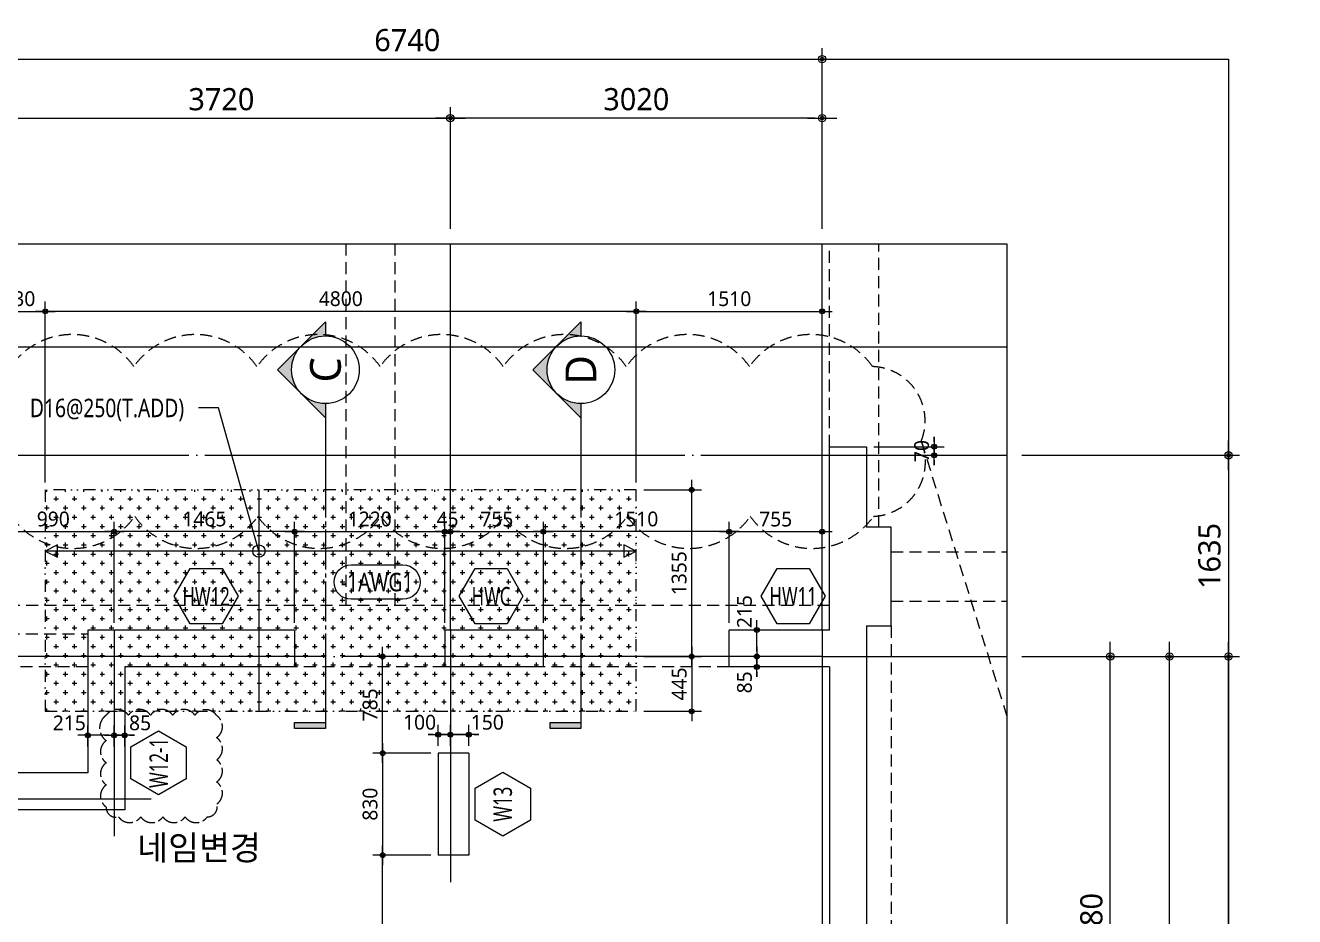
# Model space of a CAD drawing. Header units: millimetres. Extents: x 350420 to 672135, y -312840 to -44390.
# Drawn here: x 587318 to 597627, y -59814 to -52571 of the extents above; entities that cross this region are included whole.
import ezdxf
from ezdxf.enums import TextEntityAlignment as Align
from ezdxf.xclip import XClip

# ---------------------------------------------------------------- set-up
doc = ezdxf.new("R2010")
doc.units = ezdxf.units.MM
doc.header["$LTSCALE"] = 65
doc.header["$XCLIPFRAME"] = 0
for name, pattern in [('CEN', [62, 60, -1, 0, -1]), ('DIVIDEX2', [2.5, 1, -0.5, 0, -0.5, 0, -0.5]), ('ER-IJ', [6.5, 5, -0.5, 0.5, -0.5]), ('HID', [2.5, 2, -0.5]), ('XS-지하주차장$0$CEN', [62, 60, -1, 0, -1]), ('XS-지하주차장$0$HID', [2.3, 1.5, -0.8])]:
    doc.linetypes.add(name, pattern=pattern)
doc.layers.get('Defpoints').update_dxf_attribs({"color": 145})
for name, color, linetype, plot in [('211119', 40, 'Continuous', False), ('DEFPOINT', 144, 'Continuous', False), ('XS-지하주차장$0$1215', 181, 'XS-지하주차장$0$HID', False), ('XS-지하주차장$0$DEFPOINT', 144, 'Continuous', False), ('XS-지하주차장$0$PD', 145, 'XS-지하주차장$0$HID', False)]:
    doc.layers.add(name, color=color, linetype=linetype, plot=plot)
for name, color, linetype in [('ADD-T', 2, 'Continuous'), ('CEN', 1, 'CEN'), ('DIM', 7, 'Continuous'), ('LEADER', 7, 'Continuous'), ('M', 7, 'Continuous'), ('NAME-B', 6, 'Continuous'), ('NAME-W', 4, 'Continuous'), ('SEC', 2, 'Continuous'), ('T1', 1, 'Continuous'), ('XS-지하주차장$0$AWG', 5, 'XS-지하주차장$0$HID'), ('XS-지하주차장$0$B', 9, 'XS-지하주차장$0$HID'), ('XS-지하주차장$0$CEN', 1, 'XS-지하주차장$0$CEN'), ('XS-지하주차장$0$COL', 2, 'Continuous'), ('XS-지하주차장$0$G', 4, 'XS-지하주차장$0$HID'), ('XS-지하주차장$0$W1', 2, 'Continuous'), ('XS-지하주차장$0$W1-H', 11, 'XS-지하주차장$0$HID'), ('보강구간', 3, 'DIVIDEX2'), ('상부', 15, 'Continuous')]:
    doc.layers.add(name, color=color, linetype=linetype)
doc.styles.add('맑은고딕', font='malgun.ttf')
doc.dimstyles.new('DIM_40', dxfattribs={"dimscale": 40, "dimtxt": 3, "dimasz": 1, "dimexe": 2, "dimexo": 1.5, "dimgap": 1, "dimtad": 1, "dimdec": 0, "dimzin": 0, "dimdsep": 46, "dimtxsty": '맑은고딕', "dimblk1": 'DIMDOT', "dimblk2": 'DIMDOT', "dimsah": 1, "dimcen": 0.09, "dimdle": 2, "dimclrd": 7, "dimclre": 7, "dimclrt": 6, "dimadec": 0, "dimazin": 0, "dimtfac": 1, "dimtdec": 0, "dimtix": 1, "dimtmove": 2, "dimatfit": 3, "dimldrblk": 'DIMDOT', "dimfxl": 0, "dimtolj": 1, "dimtzin": 0, "dimarcsym": 0})
doc.dimstyles.new('DIM_60', dxfattribs={"dimscale": 60, "dimtxt": 3, "dimasz": 1, "dimexe": 1.5, "dimexo": 2, "dimgap": 1, "dimtad": 1, "dimdec": 0, "dimzin": 0, "dimdsep": 46, "dimtxsty": '맑은고딕', "dimblk1": 'DIMDOT', "dimblk2": 'DIMDOT', "dimsah": 1, "dimcen": 0.09, "dimdle": 2, "dimclrd": 7, "dimclre": 7, "dimclrt": 3, "dimadec": 0, "dimazin": 0, "dimtfac": 1, "dimtdec": 0, "dimtix": 1, "dimtmove": 2, "dimatfit": 3, "dimldrblk": 'DIMDOT', "dimfxl": 0, "dimtolj": 1, "dimtzin": 0, "dimarcsym": 0})

# ---------------------------------------------------------------- blocks, each defined once
blk = doc.blocks.new('XS-지하주차장$0$B1-6')
at = {"layer": 'XS-지하주차장$0$CEN'}
for p, q in [((25215, 18275), (25215, 27680)), ((26635, 27320), (36060, 27320)), ((26850, 27320), (26850, 20580)), ((26635, 24300), (28685, 24300)), ((28010, 21870), (28010, 20580)), ((26635, 21570), (28310, 21570))]:
    blk.add_line(p, q, dxfattribs=at)
at = {"layer": 'XS-지하주차장$0$PD'}
blk.add_line((26665, 19805), (26665, 21355), dxfattribs=at)
at = {"layer": 'XS-지하주차장$0$W1'}
for p, q in [((25145, 27380), (25145, 27680)), ((25145, 27680), (25800, 27680)), ((26600, 27680), (33900, 27680)), ((26635, 27380), (25145, 27380)), ((26635, 27380), (26635, 26565)), ((26935, 27380), (26935, 26565)), ((26935, 27380), (31130, 27380)), ((26935, 26565), (26635, 26565)), ((26935, 25055), (26635, 25055)), ((26635, 25055), (26635, 24255)), ((26935, 25055), (26935, 24255)), ((27635, 24450), (28465, 24450)), ((27635, 24450), (27635, 24200)), ((28465, 24450), (28465, 24200)), ((26635, 24255), (26935, 24255)), ((27635, 24200), (28465, 24200)), ((26635, 23035), (26935, 23035)), ((26635, 23035), (26635, 21355)), ((26935, 23035), (26935, 21655)), ((26935, 21655), (28095, 21655)), ((28095, 21655), (28095, 20705)), ((26635, 21355), (27795, 21355)), ((27795, 21355), (27795, 20580))]:
    blk.add_line(p, q, dxfattribs=at)
blk = doc.blocks.new('XS-지하주차장$0$B2-W')
at = {"layer": 'XS-지하주차장$0$W1-H'}
for p, q in [((132480, 73125), (132480, 74615)), ((132480, 74615), (132780, 74615)), ((132780, 74615), (132780, 73960)), ((132980, 73960), (132780, 73960)), ((132980, 73160), (132980, 73960)), ((128135, 73125), (126455, 73125)), ((126455, 73125), (126455, 71965)), ((128135, 73125), (128135, 72825)), ((129355, 73125), (129355, 72825)), ((130155, 73125), (129355, 73125)), ((130155, 72825), (130155, 73125)), ((131665, 72825), (131665, 73125)), ((132480, 73125), (131665, 73125)), ((132780, 73160), (132780, 65860)), ((132780, 73160), (132980, 73160)), ((128135, 72825), (126755, 72825)), ((126755, 72825), (126755, 71665)), ((130155, 72825), (129355, 72825)), ((132480, 72825), (131665, 72825)), ((132480, 72825), (132480, 68630)), ((129300, 72125), (129300, 71295)), ((129550, 72125), (129300, 72125)), ((129550, 72125), (129550, 71295)), ((126455, 71965), (125680, 71965)), ((126755, 71665), (125805, 71665)), ((129550, 71295), (129300, 71295))]:
    blk.add_line(p, q, dxfattribs=at)
blk.add_arc((115555, 75425), 20500, 0, 48, dxfattribs=at)
blk = doc.blocks.new('XS-지하주차장')
at = {"layer": 'XS-지하주차장$0$1215'}
blk.add_line((672735, 143847), (724964, -23852), dxfattribs=at)
blk.add_lwpolyline([(662346, 143239, 0.520567), (663346, 143239, 0.520567), (664346, 143239, 0.520567), (665346, 143239, 0.520567), (666346, 143239, 0.520567), (667346, 143239, 0.520567), (668346, 143239, 0.520567), (669346, 143239, 0.520567), (670346, 143239, 0.520567), (671346, 143239, 0.520567), (672346, 143239, 0.520567), (672734, 143851, 0.520567), (672339, 144456, 0.520567), (671339, 144456, 0.520567), (670339, 144456, 0.520567), (669339, 144456, 0.520567), (668339, 144456, 0.520567), (667339, 144456, 0.520567), (666339, 144456, 0.520567), (665339, 144456, 0.520567), (664339, 144456, 0.520567), (663339, 144456, 0.520567), (662346, 144450, 0.520567)], format="xyb", close=True, dxfattribs=at)
at = {"layer": 'XS-지하주차장$0$AWG'}
for p, q in [((671990, 142515), (664415, 142515)), ((672490, 142350), (672490, 135050)), ((665965, 142015), (664415, 142015)), ((668865, 142015), (667645, 142015)), ((671175, 142015), (669665, 142015))]:
    blk.add_line(p, q, dxfattribs=at)
at = {"layer": 'XS-지하주차장$0$B'}
for p, q in [((668060, 150575), (668060, 142515)), ((668460, 150575), (668460, 142515))]:
    blk.add_line(p, q, dxfattribs=at)
at = {"layer": 'XS-지하주차장$0$COL'}
for p, q in [((672490, 143150), (672290, 143150)), ((672490, 142350), (672490, 143150)), ((672290, 142350), (672490, 142350))]:
    blk.add_line(p, q, dxfattribs=at)
blk.add_arc((655065, 144615), 20500, 0, 48, dxfattribs=at)
at = {"layer": 'XS-지하주차장$0$DEFPOINT'}
blk.add_line((684565, 144615), (655065, 144615), dxfattribs=at)
at = {"layer": 'XS-지하주차장$0$G'}
for p, q in [((671990, 143805), (671990, 150575)), ((672390, 143150), (672390, 150600)), ((672490, 142950), (675065, 142950)), ((672490, 142550), (675065, 142550))]:
    blk.add_line(p, q, dxfattribs=at)
at = {"layer": 'XS-지하주차장$0$W1', "rotation": 270}
blk.add_blockref('XS-지하주차장$0$B1-6', (644610, 168950), dxfattribs=at)
at = {"layer": 'XS-지하주차장$0$W1-H'}
blk.add_blockref('XS-지하주차장$0$B2-W', (539510, 69190), dxfattribs=at)
blk = doc.blocks.new('DIMDOT')
at = {"layer": 'DIM', "linetype": 'Continuous'}
blk.add_line((-2, 0), (2, 0), dxfattribs=at)
for radius in [0.5, 0.25]:
    blk.add_circle((0, 0), radius, dxfattribs=at)
blk = doc.blocks.new('*D589')
at = {"layer": 'Defpoints', "color": 0, "linetype": 'Continuous', "transparency": 16777216}
for p in [(593790, -52845), (587050, -54345), (593790, -54345)]:
    blk.add_point(p, dxfattribs=at)
at = {"layer": 'DIM', "color": 7, "linetype": 'Continuous', "lineweight": -2, "transparency": 16777216}
for p, q in [((587050, -54225), (587050, -52755)), ((593790, -54225), (593790, -52755)), ((587110, -52845), (593730, -52845))]:
    blk.add_line(p, q, dxfattribs=at)
at = {"layer": 'DIM', "color": 7, "linetype": 'Continuous', "lineweight": -2, "transparency": 16777216, "xscale": 60, "yscale": 60, "zscale": 60, "rotation": 180}
blk.add_blockref('DIMDOT', (587050, -52845), dxfattribs=at)
at = {"layer": 'DIM', "color": 7, "linetype": 'Continuous', "lineweight": -2, "transparency": 16777216, "xscale": 60, "yscale": 60, "zscale": 60}
blk.add_blockref('DIMDOT', (593790, -52845), dxfattribs=at)
at = {"layer": 'DIM', "color": 3, "linetype": 'Continuous', "transparency": 16777216, "insert": (590420, -52692), "char_height": 180, "attachment_point": 5, "style": '맑은고딕'}
blk.add_mtext('\\A1;6740', dxfattribs=at)
blk = doc.blocks.new('*D590')
at = {"layer": 'Defpoints', "color": 0, "linetype": 'Continuous', "transparency": 16777216}
for p in [(590770, -53325), (587050, -54345), (590770, -54345)]:
    blk.add_point(p, dxfattribs=at)
at = {"layer": 'DIM', "color": 7, "linetype": 'Continuous', "lineweight": -2, "transparency": 16777216}
for p, q in [((587050, -54225), (587050, -53235)), ((590770, -54225), (590770, -53235)), ((587110, -53325), (590710, -53325))]:
    blk.add_line(p, q, dxfattribs=at)
at = {"layer": 'DIM', "color": 7, "linetype": 'Continuous', "lineweight": -2, "transparency": 16777216, "xscale": 60, "yscale": 60, "zscale": 60, "rotation": 180}
blk.add_blockref('DIMDOT', (587050, -53325), dxfattribs=at)
at = {"layer": 'DIM', "color": 7, "linetype": 'Continuous', "lineweight": -2, "transparency": 16777216, "xscale": 60, "yscale": 60, "zscale": 60}
blk.add_blockref('DIMDOT', (590770, -53325), dxfattribs=at)
at = {"layer": 'DIM', "color": 3, "linetype": 'Continuous', "transparency": 16777216, "insert": (588910, -53172), "char_height": 180, "attachment_point": 5, "style": '맑은고딕'}
blk.add_mtext('\\A1;3720', dxfattribs=at)
blk = doc.blocks.new('*D591')
at = {"layer": 'Defpoints', "color": 0, "linetype": 'Continuous', "transparency": 16777216}
for p in [(590770, -53325), (590770, -54345), (593790, -54345)]:
    blk.add_point(p, dxfattribs=at)
at = {"layer": 'DIM', "color": 7, "linetype": 'Continuous', "lineweight": -2, "transparency": 16777216}
for p, q in [((590770, -54225), (590770, -53235)), ((593790, -54225), (593790, -53235)), ((593730, -53325), (590830, -53325))]:
    blk.add_line(p, q, dxfattribs=at)
at = {"layer": 'DIM', "color": 7, "linetype": 'Continuous', "lineweight": -2, "transparency": 16777216, "xscale": 60, "yscale": 60, "zscale": 60, "rotation": 180}
blk.add_blockref('DIMDOT', (590770, -53325), dxfattribs=at)
at = {"layer": 'DIM', "color": 7, "linetype": 'Continuous', "lineweight": -2, "transparency": 16777216, "xscale": 60, "yscale": 60, "zscale": 60}
blk.add_blockref('DIMDOT', (593790, -53325), dxfattribs=at)
at = {"layer": 'DIM', "color": 3, "linetype": 'Continuous', "transparency": 16777216, "insert": (592280, -53172), "char_height": 180, "attachment_point": 5, "style": '맑은고딕'}
blk.add_mtext('\\A1;3020', dxfattribs=at)
blk = doc.blocks.new('*D595')
at = {"layer": 'Defpoints', "color": 0, "linetype": 'Continuous', "transparency": 16777216}
for p in [(595290, -57700), (597090, -57700), (595290, -66910)]:
    blk.add_point(p, dxfattribs=at)
at = {"layer": 'DIM', "color": 7, "linetype": 'Continuous', "lineweight": -2, "transparency": 16777216}
for p, q in [((595410, -57700), (597180, -57700)), ((597090, -66850), (597090, -57760)), ((595410, -66910), (597180, -66910))]:
    blk.add_line(p, q, dxfattribs=at)
at = {"layer": 'DIM', "color": 7, "linetype": 'Continuous', "lineweight": -2, "transparency": 16777216, "xscale": 60, "yscale": 60, "zscale": 60}
for p, rotation in [((597090, -57700), 90), ((597090, -66910), 270)]:
    blk.add_blockref('DIMDOT', p, dxfattribs=dict(at, rotation=rotation))
at = {"layer": 'DIM', "color": 3, "linetype": 'Continuous', "transparency": 16777216, "insert": (596936, -62305), "char_height": 180, "attachment_point": 5, "rotation": 90, "style": '맑은고딕'}
blk.add_mtext('\\A1;9210', dxfattribs=at)
blk = doc.blocks.new('*D596')
at = {"layer": 'Defpoints', "color": 0, "linetype": 'Continuous', "transparency": 16777216}
for p in [(595290, -57700), (596610, -57700), (595290, -65410)]:
    blk.add_point(p, dxfattribs=at)
at = {"layer": 'DIM', "color": 7, "linetype": 'Continuous', "lineweight": -2, "transparency": 16777216}
for p, q in [((595410, -57700), (596700, -57700)), ((596610, -65350), (596610, -57760)), ((595410, -65410), (596700, -65410))]:
    blk.add_line(p, q, dxfattribs=at)
at = {"layer": 'DIM', "color": 7, "linetype": 'Continuous', "lineweight": -2, "transparency": 16777216, "xscale": 60, "yscale": 60, "zscale": 60}
for p, rotation in [((596610, -57700), 90), ((596610, -65410), 270)]:
    blk.add_blockref('DIMDOT', p, dxfattribs=dict(at, rotation=rotation))
at = {"layer": 'DIM', "color": 3, "linetype": 'Continuous', "transparency": 16777216, "insert": (596456, -61555), "char_height": 180, "attachment_point": 5, "rotation": 90, "style": '맑은고딕'}
blk.add_mtext('\\A1;7710', dxfattribs=at)
blk = doc.blocks.new('*D599')
at = {"layer": 'Defpoints', "color": 0, "linetype": 'Continuous', "transparency": 16777216}
for p in [(595290, -57700), (596130, -57700), (595290, -62080)]:
    blk.add_point(p, dxfattribs=at)
at = {"layer": 'DIM', "color": 7, "linetype": 'Continuous', "lineweight": -2, "transparency": 16777216}
for p, q in [((595410, -57700), (596220, -57700)), ((596130, -62020), (596130, -57760)), ((595410, -62080), (596220, -62080))]:
    blk.add_line(p, q, dxfattribs=at)
at = {"layer": 'DIM', "color": 7, "linetype": 'Continuous', "lineweight": -2, "transparency": 16777216, "xscale": 60, "yscale": 60, "zscale": 60}
for p, rotation in [((596130, -57700), 90), ((596130, -62080), 270)]:
    blk.add_blockref('DIMDOT', p, dxfattribs=dict(at, rotation=rotation))
at = {"layer": 'DIM', "color": 3, "linetype": 'Continuous', "transparency": 16777216, "insert": (595977, -59890), "char_height": 180, "attachment_point": 5, "rotation": 90, "style": '맑은고딕'}
blk.add_mtext('\\A1;4380', dxfattribs=at)
blk = doc.blocks.new('*D600')
at = {"layer": 'Defpoints', "color": 0, "linetype": 'Continuous', "transparency": 16777216}
for p in [(595290, -56065), (595290, -57700), (597090, -57700)]:
    blk.add_point(p, dxfattribs=at)
at = {"layer": 'DIM', "color": 7, "linetype": 'Continuous', "lineweight": -2, "transparency": 16777216}
for p, q in [((595410, -56065), (597180, -56065)), ((597090, -56125), (597090, -57640)), ((595410, -57700), (597180, -57700))]:
    blk.add_line(p, q, dxfattribs=at)
at = {"layer": 'DIM', "color": 7, "linetype": 'Continuous', "lineweight": -2, "transparency": 16777216, "xscale": 60, "yscale": 60, "zscale": 60}
for p, rotation in [((597090, -56065), 90), ((597090, -57700), 270)]:
    blk.add_blockref('DIMDOT', p, dxfattribs=dict(at, rotation=rotation))
at = {"layer": 'DIM', "color": 3, "linetype": 'Continuous', "transparency": 16777216, "insert": (596936, -56883), "char_height": 180, "attachment_point": 5, "rotation": 90, "style": '맑은고딕'}
blk.add_mtext('\\A1;1635', dxfattribs=at)
blk = doc.blocks.new('*D607')
at = {"layer": 'Defpoints', "color": 0, "linetype": 'Continuous', "transparency": 16777216}
for p in [(591525, -56685), (591525, -57485), (593035, -57485)]:
    blk.add_point(p, dxfattribs=at)
at = {"layer": 'DIM', "color": 7, "linetype": 'Continuous', "lineweight": -2, "transparency": 16777216}
for p, q in [((591525, -57425), (591525, -56605)), ((592995, -56685), (591565, -56685)), ((593035, -57425), (593035, -56605))]:
    blk.add_line(p, q, dxfattribs=at)
at = {"layer": 'DIM', "color": 7, "linetype": 'Continuous', "lineweight": -2, "transparency": 16777216, "xscale": 40, "yscale": 40, "zscale": 40, "rotation": 180}
blk.add_blockref('DIMDOT', (591525, -56685), dxfattribs=at)
at = {"layer": 'DIM', "color": 7, "linetype": 'Continuous', "lineweight": -2, "transparency": 16777216, "xscale": 40, "yscale": 40, "zscale": 40}
blk.add_blockref('DIMDOT', (593035, -56685), dxfattribs=at)
at = {"layer": 'DIM', "color": 6, "linetype": 'Continuous', "transparency": 16777216, "insert": (592280, -56583), "char_height": 120, "attachment_point": 5, "style": '맑은고딕'}
blk.add_mtext('\\A1;1510', dxfattribs=at)
blk = doc.blocks.new('*D608')
at = {"layer": 'Defpoints', "color": 0, "linetype": 'Continuous', "transparency": 16777216}
for p in [(593790, -56685), (593035, -57485), (593790, -57485)]:
    blk.add_point(p, dxfattribs=at)
at = {"layer": 'DIM', "color": 7, "linetype": 'Continuous', "lineweight": -2, "transparency": 16777216}
for p, q in [((593035, -57425), (593035, -56605)), ((593075, -56685), (593750, -56685)), ((593790, -57425), (593790, -56605))]:
    blk.add_line(p, q, dxfattribs=at)
at = {"layer": 'DIM', "color": 7, "linetype": 'Continuous', "lineweight": -2, "transparency": 16777216, "xscale": 40, "yscale": 40, "zscale": 40, "rotation": 180}
blk.add_blockref('DIMDOT', (593035, -56685), dxfattribs=at)
at = {"layer": 'DIM', "color": 7, "linetype": 'Continuous', "lineweight": -2, "transparency": 16777216, "xscale": 40, "yscale": 40, "zscale": 40}
blk.add_blockref('DIMDOT', (593790, -56685), dxfattribs=at)
at = {"layer": 'DIM', "color": 6, "linetype": 'Continuous', "transparency": 16777216, "insert": (593412, -56584), "char_height": 120, "attachment_point": 5, "style": '맑은고딕'}
blk.add_mtext('\\A1;755', dxfattribs=at)
blk = doc.blocks.new('*D609')
at = {"layer": 'Defpoints', "color": 0, "linetype": 'Continuous', "transparency": 16777216}
for p in [(591525, -56685), (590770, -57485), (591525, -57485)]:
    blk.add_point(p, dxfattribs=at)
at = {"layer": 'DIM', "color": 7, "linetype": 'Continuous', "lineweight": -2, "transparency": 16777216}
for p, q in [((590770, -57425), (590770, -56605)), ((590810, -56685), (591485, -56685)), ((591525, -57425), (591525, -56605))]:
    blk.add_line(p, q, dxfattribs=at)
at = {"layer": 'DIM', "color": 7, "linetype": 'Continuous', "lineweight": -2, "transparency": 16777216, "xscale": 40, "yscale": 40, "zscale": 40, "rotation": 180}
blk.add_blockref('DIMDOT', (590770, -56685), dxfattribs=at)
at = {"layer": 'DIM', "color": 7, "linetype": 'Continuous', "lineweight": -2, "transparency": 16777216, "xscale": 40, "yscale": 40, "zscale": 40}
blk.add_blockref('DIMDOT', (591525, -56685), dxfattribs=at)
at = {"layer": 'DIM', "color": 6, "linetype": 'Continuous', "transparency": 16777216, "insert": (591147, -56584), "char_height": 120, "attachment_point": 5, "style": '맑은고딕'}
blk.add_mtext('\\A1;755', dxfattribs=at)
blk = doc.blocks.new('*D610')
at = {"layer": 'Defpoints', "color": 0, "linetype": 'Continuous', "transparency": 16777216}
for p in [(590725, -56685), (590725, -57485), (590770, -57485)]:
    blk.add_point(p, dxfattribs=at)
at = {"layer": 'DIM', "color": 7, "linetype": 'Continuous', "lineweight": -2, "transparency": 16777216}
for p, q in [((590685, -56685), (590645, -56685)), ((590725, -57425), (590725, -56605)), ((590770, -56685), (590725, -56685)), ((590770, -57425), (590770, -56605)), ((590810, -56685), (590850, -56685))]:
    blk.add_line(p, q, dxfattribs=at)
at = {"layer": 'DIM', "color": 7, "linetype": 'Continuous', "lineweight": -2, "transparency": 16777216, "xscale": 40, "yscale": 40, "zscale": 40}
blk.add_blockref('DIMDOT', (590725, -56685), dxfattribs=at)
at = {"layer": 'DIM', "color": 7, "linetype": 'Continuous', "lineweight": -2, "transparency": 16777216, "xscale": 40, "yscale": 40, "zscale": 40, "rotation": 180}
blk.add_blockref('DIMDOT', (590770, -56685), dxfattribs=at)
at = {"layer": 'DIM', "color": 6, "linetype": 'Continuous', "transparency": 16777216, "insert": (590747, -56584), "char_height": 120, "attachment_point": 5, "style": '맑은고딕'}
blk.add_mtext('\\A1;45', dxfattribs=at)
blk = doc.blocks.new('*D611')
at = {"layer": 'Defpoints', "color": 0, "linetype": 'Continuous', "transparency": 16777216}
for p in [(590725, -56685), (589505, -57485), (590725, -57485)]:
    blk.add_point(p, dxfattribs=at)
at = {"layer": 'DIM', "color": 7, "linetype": 'Continuous', "lineweight": -2, "transparency": 16777216}
for p, q in [((589505, -57425), (589505, -56605)), ((589545, -56685), (590685, -56685)), ((590725, -57425), (590725, -56605))]:
    blk.add_line(p, q, dxfattribs=at)
at = {"layer": 'DIM', "color": 7, "linetype": 'Continuous', "lineweight": -2, "transparency": 16777216, "xscale": 40, "yscale": 40, "zscale": 40, "rotation": 180}
blk.add_blockref('DIMDOT', (589505, -56685), dxfattribs=at)
at = {"layer": 'DIM', "color": 7, "linetype": 'Continuous', "lineweight": -2, "transparency": 16777216, "xscale": 40, "yscale": 40, "zscale": 40}
blk.add_blockref('DIMDOT', (590725, -56685), dxfattribs=at)
at = {"layer": 'DIM', "color": 6, "linetype": 'Continuous', "transparency": 16777216, "insert": (590115, -56583), "char_height": 120, "attachment_point": 5, "style": '맑은고딕'}
blk.add_mtext('\\A1;1220', dxfattribs=at)
blk = doc.blocks.new('*D612')
at = {"layer": 'Defpoints', "color": 0, "linetype": 'Continuous', "transparency": 16777216}
for p in [(588040, -56685), (587050, -57485), (588040, -57485)]:
    blk.add_point(p, dxfattribs=at)
at = {"layer": 'DIM', "color": 7, "linetype": 'Continuous', "lineweight": -2, "transparency": 16777216}
for p, q in [((587050, -57425), (587050, -56605)), ((587090, -56685), (588000, -56685)), ((588040, -57425), (588040, -56605))]:
    blk.add_line(p, q, dxfattribs=at)
at = {"layer": 'DIM', "color": 7, "linetype": 'Continuous', "lineweight": -2, "transparency": 16777216, "xscale": 40, "yscale": 40, "zscale": 40, "rotation": 180}
blk.add_blockref('DIMDOT', (587050, -56685), dxfattribs=at)
at = {"layer": 'DIM', "color": 7, "linetype": 'Continuous', "lineweight": -2, "transparency": 16777216, "xscale": 40, "yscale": 40, "zscale": 40}
blk.add_blockref('DIMDOT', (588040, -56685), dxfattribs=at)
at = {"layer": 'DIM', "color": 6, "linetype": 'Continuous', "transparency": 16777216, "insert": (587545, -56583), "char_height": 120, "attachment_point": 5, "style": '맑은고딕'}
blk.add_mtext('\\A1;990', dxfattribs=at)
blk = doc.blocks.new('*D646')
at = {"layer": 'Defpoints', "color": 0, "linetype": 'Continuous', "transparency": 16777216}
for p in [(590220, -57700), (590670, -57700), (590670, -58485)]:
    blk.add_point(p, dxfattribs=at)
at = {"layer": 'DIM', "color": 7, "linetype": 'Continuous', "lineweight": -2, "transparency": 16777216}
for p, q in [((590610, -57700), (590140, -57700)), ((590220, -58445), (590220, -57740)), ((590610, -58485), (590140, -58485))]:
    blk.add_line(p, q, dxfattribs=at)
at = {"layer": 'DIM', "color": 7, "linetype": 'Continuous', "lineweight": -2, "transparency": 16777216, "xscale": 40, "yscale": 40, "zscale": 40}
for p, rotation in [((590220, -57700), 90), ((590220, -58485), 270)]:
    blk.add_blockref('DIMDOT', p, dxfattribs=dict(at, rotation=rotation))
at = {"layer": 'DIM', "color": 6, "linetype": 'Continuous', "transparency": 16777216, "insert": (590118, -58093), "char_height": 120, "attachment_point": 5, "rotation": 90, "style": '맑은고딕'}
blk.add_mtext('\\A1;785', dxfattribs=at)
blk = doc.blocks.new('*D647')
at = {"layer": 'Defpoints', "color": 0, "linetype": 'Continuous', "transparency": 16777216}
for p in [(590670, -58485), (590220, -59315), (590670, -59315)]:
    blk.add_point(p, dxfattribs=at)
at = {"layer": 'DIM', "color": 7, "linetype": 'Continuous', "lineweight": -2, "transparency": 16777216}
for p, q in [((590610, -58485), (590140, -58485)), ((590220, -58525), (590220, -59275)), ((590610, -59315), (590140, -59315))]:
    blk.add_line(p, q, dxfattribs=at)
at = {"layer": 'DIM', "color": 7, "linetype": 'Continuous', "lineweight": -2, "transparency": 16777216, "xscale": 40, "yscale": 40, "zscale": 40}
for p, rotation in [((590220, -58485), 90), ((590220, -59315), 270)]:
    blk.add_blockref('DIMDOT', p, dxfattribs=dict(at, rotation=rotation))
at = {"layer": 'DIM', "color": 6, "linetype": 'Continuous', "transparency": 16777216, "insert": (590118, -58900), "char_height": 120, "attachment_point": 5, "rotation": 90, "style": '맑은고딕'}
blk.add_mtext('\\A1;830', dxfattribs=at)
blk = doc.blocks.new('*D648')
at = {"layer": 'Defpoints', "color": 0, "linetype": 'Continuous', "transparency": 16777216}
for p in [(590220, -59315), (590670, -59315), (590670, -62080)]:
    blk.add_point(p, dxfattribs=at)
at = {"layer": 'DIM', "color": 7, "linetype": 'Continuous', "lineweight": -2, "transparency": 16777216}
for p, q in [((590610, -59315), (590140, -59315)), ((590220, -62040), (590220, -59355)), ((590610, -62080), (590140, -62080))]:
    blk.add_line(p, q, dxfattribs=at)
at = {"layer": 'DIM', "color": 7, "linetype": 'Continuous', "lineweight": -2, "transparency": 16777216, "xscale": 40, "yscale": 40, "zscale": 40}
for p, rotation in [((590220, -59315), 90), ((590220, -62080), 270)]:
    blk.add_blockref('DIMDOT', p, dxfattribs=dict(at, rotation=rotation))
at = {"layer": 'DIM', "color": 6, "linetype": 'Continuous', "transparency": 16777216, "insert": (590118, -60698), "char_height": 120, "attachment_point": 5, "rotation": 90, "style": '맑은고딕'}
blk.add_mtext('\\A1;2765', dxfattribs=at)
blk = doc.blocks.new('*D675')
at = {"layer": 'Defpoints', "color": 0, "linetype": 'Continuous', "transparency": 16777216}
for p in [(590920, -58335), (590770, -58485), (590920, -58485)]:
    blk.add_point(p, dxfattribs=at)
at = {"layer": 'DIM', "color": 7, "linetype": 'Continuous', "lineweight": -2, "transparency": 16777216}
for p, q in [((590730, -58335), (590690, -58335)), ((590770, -58425), (590770, -58255)), ((590770, -58335), (590920, -58335)), ((590920, -58425), (590920, -58255)), ((590960, -58335), (591000, -58335))]:
    blk.add_line(p, q, dxfattribs=at)
at = {"layer": 'DIM', "color": 7, "linetype": 'Continuous', "lineweight": -2, "transparency": 16777216, "xscale": 40, "yscale": 40, "zscale": 40}
blk.add_blockref('DIMDOT', (590770, -58335), dxfattribs=at)
at = {"layer": 'DIM', "color": 7, "linetype": 'Continuous', "lineweight": -2, "transparency": 16777216, "xscale": 40, "yscale": 40, "zscale": 40, "rotation": 180}
blk.add_blockref('DIMDOT', (590920, -58335), dxfattribs=at)
at = {"layer": 'DIM', "color": 6, "linetype": 'Continuous', "transparency": 16777216, "insert": (591070, -58235), "char_height": 120, "attachment_point": 5, "style": '맑은고딕'}
blk.add_mtext('\\A1;150', dxfattribs=at)
blk = doc.blocks.new('*D676')
at = {"layer": 'Defpoints', "color": 0, "linetype": 'Continuous', "transparency": 16777216}
for p in [(590670, -58335), (590670, -58485), (590770, -58485)]:
    blk.add_point(p, dxfattribs=at)
at = {"layer": 'DIM', "color": 7, "linetype": 'Continuous', "lineweight": -2, "transparency": 16777216}
for p, q in [((590630, -58335), (590590, -58335)), ((590670, -58425), (590670, -58255)), ((590770, -58335), (590670, -58335)), ((590770, -58425), (590770, -58255)), ((590810, -58335), (590850, -58335))]:
    blk.add_line(p, q, dxfattribs=at)
at = {"layer": 'DIM', "color": 7, "linetype": 'Continuous', "lineweight": -2, "transparency": 16777216, "xscale": 40, "yscale": 40, "zscale": 40}
blk.add_blockref('DIMDOT', (590670, -58335), dxfattribs=at)
at = {"layer": 'DIM', "color": 7, "linetype": 'Continuous', "lineweight": -2, "transparency": 16777216, "xscale": 40, "yscale": 40, "zscale": 40, "rotation": 180}
blk.add_blockref('DIMDOT', (590770, -58335), dxfattribs=at)
at = {"layer": 'DIM', "color": 6, "linetype": 'Continuous', "transparency": 16777216, "insert": (590520, -58235), "char_height": 120, "attachment_point": 5, "style": '맑은고딕'}
blk.add_mtext('\\A1;100', dxfattribs=at)
blk = doc.blocks.new('*D687')
at = {"layer": 'Defpoints', "color": 0, "linetype": 'Continuous', "transparency": 16777216}
for p in [(588125, -58340), (588040, -58490), (588125, -58490)]:
    blk.add_point(p, dxfattribs=at)
at = {"layer": 'DIM', "color": 7, "linetype": 'Continuous', "lineweight": -2, "transparency": 16777216}
for p, q in [((588000, -58340), (587960, -58340)), ((588040, -58430), (588040, -58260)), ((588040, -58340), (588125, -58340)), ((588125, -58430), (588125, -58260)), ((588165, -58340), (588205, -58340))]:
    blk.add_line(p, q, dxfattribs=at)
at = {"layer": 'DIM', "color": 7, "linetype": 'Continuous', "lineweight": -2, "transparency": 16777216, "xscale": 40, "yscale": 40, "zscale": 40}
blk.add_blockref('DIMDOT', (588040, -58340), dxfattribs=at)
at = {"layer": 'DIM', "color": 7, "linetype": 'Continuous', "lineweight": -2, "transparency": 16777216, "xscale": 40, "yscale": 40, "zscale": 40, "rotation": 180}
blk.add_blockref('DIMDOT', (588125, -58340), dxfattribs=at)
at = {"layer": 'DIM', "color": 6, "linetype": 'Continuous', "transparency": 16777216, "insert": (588250, -58240), "char_height": 120, "attachment_point": 5, "style": '맑은고딕'}
blk.add_mtext('\\A1;85', dxfattribs=at)
blk = doc.blocks.new('*D688')
at = {"layer": 'Defpoints', "color": 0, "linetype": 'Continuous', "transparency": 16777216}
for p in [(587825, -58340), (587825, -58490), (588040, -58490)]:
    blk.add_point(p, dxfattribs=at)
at = {"layer": 'DIM', "color": 7, "linetype": 'Continuous', "lineweight": -2, "transparency": 16777216}
for p, q in [((587825, -58430), (587825, -58260)), ((588000, -58340), (587865, -58340)), ((588040, -58430), (588040, -58260))]:
    blk.add_line(p, q, dxfattribs=at)
at = {"layer": 'DIM', "color": 7, "linetype": 'Continuous', "lineweight": -2, "transparency": 16777216, "xscale": 40, "yscale": 40, "zscale": 40, "rotation": 180}
blk.add_blockref('DIMDOT', (587825, -58340), dxfattribs=at)
at = {"layer": 'DIM', "color": 7, "linetype": 'Continuous', "lineweight": -2, "transparency": 16777216, "xscale": 40, "yscale": 40, "zscale": 40}
blk.add_blockref('DIMDOT', (588040, -58340), dxfattribs=at)
at = {"layer": 'DIM', "color": 6, "linetype": 'Continuous', "transparency": 16777216, "insert": (587675, -58240), "char_height": 120, "attachment_point": 5, "style": '맑은고딕'}
blk.add_mtext('\\A1;215', dxfattribs=at)
blk = doc.blocks.new('단면기호')
at = {"layer": 'SEC'}
blk.add_hatch(color=2, dxfattribs=at).paths.add_polyline_path([(-0.83, 0), (0, 0), (0, 4.17), (-0.83, 4.17)])
at = {"layer": 'SEC', "color": 2}
blk.add_line((-0.83, 0), (0, 0), dxfattribs=at)
blk.add_lwpolyline([(-10, 0), (0, 0), (0, 4.17), (-0.83, 4.17), (-0.83, 0)], dxfattribs=at)
blk = doc.blocks.new('단면기호2')
at = {"layer": 'SEC'}
h = blk.add_hatch(color=256, dxfattribs=at)
h.paths.add_polyline_path([(0, 389), (0, 275, 0.198912), (-194, 194)])
h.paths.add_polyline_path([(-389, 0), (-194, 194, 0.414214), (-194, -194)])
h.paths.add_polyline_path([(0, -275), (0, -389), (-194, -194, 0.198912)])
for points in [[(0, -389), (-389, 0), (0, 389), (0, 275)], [(0, -275), (0, -875)]]:
    blk.add_lwpolyline(points, dxfattribs=at)
blk.add_circle((0, 0), 275, dxfattribs=at)
blk = doc.blocks.new('*D864')
at = {"layer": 'Defpoints', "color": 0, "linetype": 'Continuous', "transparency": 16777216}
for p in [(594150, -55995), (594150, -56065), (594700, -55995)]:
    blk.add_point(p, dxfattribs=at)
at = {"layer": 'DIM', "color": 7, "linetype": 'Continuous', "lineweight": -2, "transparency": 16777216}
for p, q in [((594700, -55955), (594700, -55915)), ((594210, -55995), (594780, -55995)), ((594210, -56065), (594780, -56065)), ((594700, -56065), (594700, -55995)), ((594700, -56105), (594700, -56145))]:
    blk.add_line(p, q, dxfattribs=at)
at = {"layer": 'DIM', "color": 7, "linetype": 'Continuous', "lineweight": -2, "transparency": 16777216, "xscale": 40, "yscale": 40, "zscale": 40}
for p, rotation in [((594700, -55995), 270), ((594700, -56065), 90)]:
    blk.add_blockref('DIMDOT', p, dxfattribs=dict(at, rotation=rotation))
at = {"layer": 'DIM', "color": 6, "linetype": 'Continuous', "transparency": 16777216, "insert": (594598, -56030), "char_height": 120, "attachment_point": 5, "rotation": 90, "style": '맑은고딕'}
blk.add_mtext('\\A1;70', dxfattribs=at)
blk = doc.blocks.new('*D865')
at = {"layer": 'Defpoints', "color": 0, "linetype": 'Continuous', "transparency": 16777216}
for p in [(588040, -56685), (588040, -57485), (589505, -57485)]:
    blk.add_point(p, dxfattribs=at)
at = {"layer": 'DIM', "color": 7, "linetype": 'Continuous', "lineweight": -2, "transparency": 16777216}
for p, q in [((588040, -57425), (588040, -56605)), ((589465, -56685), (588080, -56685)), ((589505, -57425), (589505, -56605))]:
    blk.add_line(p, q, dxfattribs=at)
at = {"layer": 'DIM', "color": 7, "linetype": 'Continuous', "lineweight": -2, "transparency": 16777216, "xscale": 40, "yscale": 40, "zscale": 40, "rotation": 180}
blk.add_blockref('DIMDOT', (588040, -56685), dxfattribs=at)
at = {"layer": 'DIM', "color": 7, "linetype": 'Continuous', "lineweight": -2, "transparency": 16777216, "xscale": 40, "yscale": 40, "zscale": 40}
blk.add_blockref('DIMDOT', (589505, -56685), dxfattribs=at)
at = {"layer": 'DIM', "color": 6, "linetype": 'Continuous', "transparency": 16777216, "insert": (588772, -56583), "char_height": 120, "attachment_point": 5, "style": '맑은고딕'}
blk.add_mtext('\\A1;1465', dxfattribs=at)
blk = doc.blocks.new('*D962')
at = {"layer": 'Defpoints', "color": 0, "linetype": 'Continuous', "transparency": 16777216}
for p in [(593409, -57700), (593259, -57785), (593409, -57785)]:
    blk.add_point(p, dxfattribs=at)
at = {"layer": 'DIM', "color": 7, "linetype": 'Continuous', "lineweight": -2, "transparency": 16777216}
for p, q in [((593259, -57660), (593259, -57620)), ((593349, -57700), (593179, -57700)), ((593259, -57700), (593259, -57785)), ((593349, -57785), (593179, -57785)), ((593259, -57825), (593259, -57865))]:
    blk.add_line(p, q, dxfattribs=at)
at = {"layer": 'DIM', "color": 7, "linetype": 'Continuous', "lineweight": -2, "transparency": 16777216, "xscale": 40, "yscale": 40, "zscale": 40}
for p, rotation in [((593259, -57700), 270), ((593259, -57785), 90)]:
    blk.add_blockref('DIMDOT', p, dxfattribs=dict(at, rotation=rotation))
at = {"layer": 'DIM', "color": 6, "linetype": 'Continuous', "transparency": 16777216, "insert": (593159, -57910), "char_height": 120, "attachment_point": 5, "rotation": 90, "style": '맑은고딕'}
blk.add_mtext('\\A1;85', dxfattribs=at)
blk = doc.blocks.new('*D963')
at = {"layer": 'Defpoints', "color": 0, "linetype": 'Continuous', "transparency": 16777216}
for p in [(593259, -57485), (593409, -57485), (593409, -57700)]:
    blk.add_point(p, dxfattribs=at)
at = {"layer": 'DIM', "color": 7, "linetype": 'Continuous', "lineweight": -2, "transparency": 16777216}
for p, q in [((593349, -57485), (593179, -57485)), ((593259, -57660), (593259, -57525)), ((593349, -57700), (593179, -57700))]:
    blk.add_line(p, q, dxfattribs=at)
at = {"layer": 'DIM', "color": 7, "linetype": 'Continuous', "lineweight": -2, "transparency": 16777216, "xscale": 40, "yscale": 40, "zscale": 40}
for p, rotation in [((593259, -57485), 90), ((593259, -57700), 270)]:
    blk.add_blockref('DIMDOT', p, dxfattribs=dict(at, rotation=rotation))
at = {"layer": 'DIM', "color": 6, "linetype": 'Continuous', "transparency": 16777216, "insert": (593159, -57335), "char_height": 120, "attachment_point": 5, "rotation": 90, "style": '맑은고딕'}
blk.add_mtext('\\A1;215', dxfattribs=at)
blk = doc.blocks.new('*D964')
at = {"layer": 'Defpoints', "color": 0, "linetype": 'Continuous', "transparency": 16777216}
for p in [(592280, -56345), (592730, -56345), (592280, -57700)]:
    blk.add_point(p, dxfattribs=at)
at = {"layer": 'DIM', "color": 7, "linetype": 'Continuous', "lineweight": -2, "transparency": 16777216}
for p, q in [((592340, -56345), (592810, -56345)), ((592730, -57660), (592730, -56385)), ((592340, -57700), (592810, -57700))]:
    blk.add_line(p, q, dxfattribs=at)
at = {"layer": 'DIM', "color": 7, "linetype": 'Continuous', "lineweight": -2, "transparency": 16777216, "xscale": 40, "yscale": 40, "zscale": 40}
for p, rotation in [((592730, -56345), 90), ((592730, -57700), 270)]:
    blk.add_blockref('DIMDOT', p, dxfattribs=dict(at, rotation=rotation))
at = {"layer": 'DIM', "color": 6, "linetype": 'Continuous', "transparency": 16777216, "insert": (592628, -57023), "char_height": 120, "attachment_point": 5, "rotation": 90, "style": '맑은고딕'}
blk.add_mtext('\\A1;1355', dxfattribs=at)
blk = doc.blocks.new('*D965')
at = {"layer": 'Defpoints', "color": 0, "linetype": 'Continuous', "transparency": 16777216}
for p in [(592280, -57700), (592280, -58145), (592730, -58145)]:
    blk.add_point(p, dxfattribs=at)
at = {"layer": 'DIM', "color": 7, "linetype": 'Continuous', "lineweight": -2, "transparency": 16777216}
for p, q in [((592340, -57700), (592810, -57700)), ((592730, -57740), (592730, -58105)), ((592340, -58145), (592810, -58145))]:
    blk.add_line(p, q, dxfattribs=at)
at = {"layer": 'DIM', "color": 7, "linetype": 'Continuous', "lineweight": -2, "transparency": 16777216, "xscale": 40, "yscale": 40, "zscale": 40}
for p, rotation in [((592730, -57700), 90), ((592730, -58145), 270)]:
    blk.add_blockref('DIMDOT', p, dxfattribs=dict(at, rotation=rotation))
at = {"layer": 'DIM', "color": 6, "linetype": 'Continuous', "transparency": 16777216, "insert": (592629, -57923), "char_height": 120, "attachment_point": 5, "rotation": 90, "style": '맑은고딕'}
blk.add_mtext('\\A1;445', dxfattribs=at)
blk = doc.blocks.new('*D966')
at = {"layer": 'Defpoints', "color": 0, "linetype": 'Continuous', "transparency": 16777216}
for p in [(587480, -54895), (587480, -56345), (592280, -56345)]:
    blk.add_point(p, dxfattribs=at)
at = {"layer": 'DIM', "color": 7, "linetype": 'Continuous', "lineweight": -2, "transparency": 16777216}
for p, q in [((587480, -56285), (587480, -54815)), ((592280, -56285), (592280, -54815)), ((592240, -54895), (587520, -54895))]:
    blk.add_line(p, q, dxfattribs=at)
at = {"layer": 'DIM', "color": 7, "linetype": 'Continuous', "lineweight": -2, "transparency": 16777216, "xscale": 40, "yscale": 40, "zscale": 40, "rotation": 180}
blk.add_blockref('DIMDOT', (587480, -54895), dxfattribs=at)
at = {"layer": 'DIM', "color": 7, "linetype": 'Continuous', "lineweight": -2, "transparency": 16777216, "xscale": 40, "yscale": 40, "zscale": 40}
blk.add_blockref('DIMDOT', (592280, -54895), dxfattribs=at)
at = {"layer": 'DIM', "color": 6, "linetype": 'Continuous', "transparency": 16777216, "insert": (589880, -54793), "char_height": 120, "attachment_point": 5, "style": '맑은고딕'}
blk.add_mtext('\\A1;4800', dxfattribs=at)
blk = doc.blocks.new('*D967')
at = {"layer": 'Defpoints', "color": 0, "linetype": 'Continuous', "transparency": 16777216}
for p in [(593790, -54895), (592280, -56345), (593790, -56345)]:
    blk.add_point(p, dxfattribs=at)
at = {"layer": 'DIM', "color": 7, "linetype": 'Continuous', "lineweight": -2, "transparency": 16777216}
for p, q in [((592280, -56285), (592280, -54815)), ((593790, -56285), (593790, -54815)), ((592320, -54895), (593750, -54895))]:
    blk.add_line(p, q, dxfattribs=at)
at = {"layer": 'DIM', "color": 7, "linetype": 'Continuous', "lineweight": -2, "transparency": 16777216, "xscale": 40, "yscale": 40, "zscale": 40, "rotation": 180}
blk.add_blockref('DIMDOT', (592280, -54895), dxfattribs=at)
at = {"layer": 'DIM', "color": 7, "linetype": 'Continuous', "lineweight": -2, "transparency": 16777216, "xscale": 40, "yscale": 40, "zscale": 40}
blk.add_blockref('DIMDOT', (593790, -54895), dxfattribs=at)
at = {"layer": 'DIM', "color": 6, "linetype": 'Continuous', "transparency": 16777216, "insert": (593035, -54793), "char_height": 120, "attachment_point": 5, "style": '맑은고딕'}
blk.add_mtext('\\A1;1510', dxfattribs=at)
blk = doc.blocks.new('*D968')
at = {"layer": 'Defpoints', "color": 0, "linetype": 'Continuous', "transparency": 16777216}
for p in [(587480, -54895), (587050, -56345), (587480, -56345)]:
    blk.add_point(p, dxfattribs=at)
at = {"layer": 'DIM', "color": 7, "linetype": 'Continuous', "lineweight": -2, "transparency": 16777216}
for p, q in [((587050, -56285), (587050, -54815)), ((587480, -56285), (587480, -54815)), ((587090, -54895), (587440, -54895))]:
    blk.add_line(p, q, dxfattribs=at)
at = {"layer": 'DIM', "color": 7, "linetype": 'Continuous', "lineweight": -2, "transparency": 16777216, "xscale": 40, "yscale": 40, "zscale": 40, "rotation": 180}
blk.add_blockref('DIMDOT', (587050, -54895), dxfattribs=at)
at = {"layer": 'DIM', "color": 7, "linetype": 'Continuous', "lineweight": -2, "transparency": 16777216, "xscale": 40, "yscale": 40, "zscale": 40}
blk.add_blockref('DIMDOT', (587480, -54895), dxfattribs=at)
at = {"layer": 'DIM', "color": 6, "linetype": 'Continuous', "transparency": 16777216, "insert": (587265, -54793), "char_height": 120, "attachment_point": 5, "style": '맑은고딕'}
blk.add_mtext('\\A1;430', dxfattribs=at)

msp = doc.modelspace()

# ---------------------------------------------------------------- hatches: boundary and pattern name
at = {"layer": '상부'}
h = msp.add_hatch(dxfattribs=at)
h.set_pattern_fill('CROSS', color=256, scale=300, style=0)
h.set_pattern_definition([(0, (345899.42, -114917.35), (75, 75), [37.5, -112.5]), (90, (345918.17, -114936.1), (-75, 75), [37.5, -112.5])])
h.paths.add_polyline_path([(592280, -56345), (587480, -56345), (587480, -58145), (592280, -58145)])

# ---------------------------------------------------------------- linework, layer by layer
at = {"layer": '211119', "linetype": 'HID'}
msp.add_lwpolyline([(587974.9, -58176.7, -0.5205671), (588154.9, -58176.7, -0.5205671), (588334.9, -58176.7, -0.5205671), (588514.9, -58176.7, -0.5205671), (588694.9, -58176.7, -0.5205671), (588872, -58179.5, -0.5205671), (588872, -58359.5, -0.5205671), (588872, -58539.5, -0.5205671), (588872, -58719.5, -0.5205671), (588872, -58899.5, -0.5205671), (588795.4, -59002.9, -0.5205671), (588615.4, -59002.9, -0.5205671), (588435.4, -59002.9, -0.5205671), (588255.4, -59002.9, -0.5205671), (588075.4, -59002.9, -0.5205671), (587974.9, -58923.5, -0.5205671), (587974.9, -58743.5, -0.5205671), (587974.9, -58563.5, -0.5205671), (587974.9, -58383.5, -0.5205671)], format="xyb", close=True, dxfattribs=at)
at = {"layer": 'ADD-T'}
msp.add_line((589214.7, -56345), (589214.7, -58145), dxfattribs=at)
at = {"layer": 'CEN'}
for p, q in [((590770, -57485), (590770, -54345)), ((593790, -57485), (593790, -54345)), ((594150, -56065), (595290, -56065)), ((593790, -57700), (595290, -57700))]:
    msp.add_line(p, q, dxfattribs=at)
at = {"layer": 'DEFPOINT'}
for points in [[(563530, -52845), (597090, -52845), (597090, -70410), (563530, -70410)], [(565330, -54345), (595290, -54345), (595290, -68910), (565330, -68910)]]:
    msp.add_lwpolyline(points, close=True, dxfattribs=at)
at = {"layer": 'LEADER'}
for points in [[(589214.7, -56842.6), (588887.2, -55680.1), (588723.6, -55680.1)], [(592280, -56842.6), (592180, -56792.6), (592180, -56892.6), (592280, -56842.6), (587480, -56842.6), (587580, -56892.6), (587580, -56792.6), (587480, -56842.6)]]:
    msp.add_lwpolyline(points, dxfattribs=at)
at = {"layer": 'LEADER', "color": 7}
msp.add_circle((589214.7, -56842.6), 50, dxfattribs=at)
at = {"layer": 'M'}
for points in [[(588656.5, -57435), (588526.6, -57210), (588656.5, -56985), (588916.3, -56985), (589046.2, -57210), (588916.3, -57435)], [(590970.1, -57435), (590840.2, -57210), (590970.1, -56985), (591229.9, -56985), (591359.8, -57210), (591229.9, -57435)], [(593424.1, -57435), (593294.2, -57210), (593424.1, -56985), (593683.9, -56985), (593813.8, -57210), (593683.9, -57435)], [(588625, -58694.9), (588400, -58824.8), (588175, -58694.9), (588175, -58435.1), (588400, -58305.2), (588625, -58435.1)], [(591420, -59029.9), (591195, -59159.8), (590970, -59029.9), (590970, -58770.1), (591195, -58640.2), (591420, -58770.1)]]:
    msp.add_lwpolyline(points, close=True, dxfattribs=at)
msp.add_lwpolyline([(589965.1, -56955), (590385.1, -56955, -1), (590385.1, -57235), (589965.1, -57235, -1)], format="xyb", close=True, dxfattribs=at)
at = {"layer": 'SEC', "color": 2, "linetype": 'ER-IJ'}
for p, q in [((589755, -56245), (589755, -57685)), ((591830, -56245), (591830, -57685))]:
    msp.add_line(p, q, dxfattribs=at)
at = {"layer": '보강구간', "color": 3, "ltscale": 1.5}
msp.add_lwpolyline([(592280, -56345), (587480, -56345), (587480, -58145), (592280, -58145), (592280, -56345)], dxfattribs=at)

# ---------------------------------------------------------------- block references
ref = msp.add_blockref('XS-지하주차장', (-78140, -199800))
XClip(ref).set_block_clipping_path([(643469.9999999981, 130890.0000000019), (673429.9999999894, 145455.0000000002)])
at = {"layer": 'SEC'}
for p in [(589755, -55370), (591830, -55370)]:
    msp.add_blockref('단면기호2', p, dxfattribs=at)
at = {"layer": 'SEC', "xscale": -60, "yscale": 60, "zscale": 60, "rotation": 89.99999999999105}
for p in [(589755, -58285), (591830, -58285)]:
    msp.add_blockref('단면기호', p, dxfattribs=at)

# ---------------------------------------------------------------- texts
at = {"layer": '211119', "style": '맑은고딕'}
msp.add_text('네임변경', height=200, dxfattribs=at).set_placement((588728.8, -59254.4), align=Align.MIDDLE_CENTER)
at = {"layer": 'NAME-B', "style": '맑은고딕', "width": 0.8}
msp.add_text('-1AWG1', height=150, dxfattribs=at).set_placement((590175.1, -57095), align=Align.MIDDLE)
at = {"layer": 'NAME-W', "style": '맑은고딕', "width": 0.7}
for s, p in [('HW12', (588786.4, -57210)), ('HWC', (591100, -57210)), ('HW11', (593554, -57210))]:
    msp.add_text(s, height=150, dxfattribs=at).set_placement(p, align=Align.MIDDLE)
for s, p in [('W12-1', (588400, -58565)), ('W13', (591195, -58900))]:
    msp.add_text(s, height=150, rotation=90, dxfattribs=at).set_placement(p, align=Align.MIDDLE)
at = {"layer": 'SEC', "color": 3, "style": '맑은고딕'}
for s, p in [('C', (589755, -55370)), ('D', (591830, -55370))]:
    msp.add_text(s, height=250, rotation=90, dxfattribs=at).set_placement(p, align=Align.MIDDLE)
at = {"layer": 'T1', "style": '맑은고딕', "width": 0.8}
msp.add_text('D16@250(T.ADD)', height=150, dxfattribs=at).set_placement((587355.3, -55680.1), align=Align.MIDDLE_LEFT)

# ---------------------------------------------------------------- dimensions: what is measured, and where the dimension line sits
at = {"layer": 'DIM', "linetype": 'Continuous'}
for base, p1, p2, dimstyle, picture, middle in [((593790, -52845), (587050, -54345), (593790, -54345), 'DIM_60', '*D589', (590420, -52692)), ((590770, -53325), (587050, -54345), (590770, -54345), 'DIM_60', '*D590', (588910, -53172)), ((587480, -54895), (587050, -56345), (587480, -56345), 'DIM_40', '*D968', (587265, -54793)), ((593790, -54895), (592280, -56345), (593790, -56345), 'DIM_40', '*D967', (593035, -54792.6)), ((588040, -56685), (587050, -57485), (588040, -57485), 'DIM_40', '*D612', (587545, -56583)), ((590725, -56685), (589505, -57485), (590725, -57485), 'DIM_40', '*D611', (590115, -56582.6)), ((591525, -56685), (590770, -57485), (591525, -57485), 'DIM_40', '*D609', (591147.5, -56584)), ((593790, -56685), (593035, -57485), (593790, -57485), 'DIM_40', '*D608', (593412.5, -56584))]:
    dim = msp.add_linear_dim(base=base, p1=p1, p2=p2, dimstyle=dimstyle, dxfattribs=at)
    dim.commit()
    dim.dimension.update_dxf_attribs({"geometry": picture, "text_midpoint": middle})
for base, p1, p2, angle, dimstyle, picture, middle in [((590770, -53325), (593790, -54345), (590770, -54345), 180, 'DIM_60', '*D591', (592280, -53172)), ((587480, -54895), (592280, -56345), (587480, -56345), 180, 'DIM_40', '*D966', (589880, -54793)), ((594700, -55995), (594150, -56065), (594150, -55995), 90, 'DIM_40', '*D864', (594598, -56030)), ((597090, -57700), (595290, -56065), (595290, -57700), 270, 'DIM_60', '*D600', (596936.5, -56882.5)), ((592730, -56345), (592280, -57700), (592280, -56345), 90, 'DIM_40', '*D964', (592627.6, -57022.5)), ((588040, -56685), (589505, -57485), (588040, -57485), 180, 'DIM_40', '*D865', (588772.5, -56582.6)), ((590725, -56685), (590770, -57485), (590725, -57485), 180, 'DIM_40', '*D610', (590747.5, -56584)), ((591525, -56685), (593035, -57485), (591525, -57485), 180, 'DIM_40', '*D607', (592280, -56582.6)), ((590220, -57700), (590670, -58485), (590670, -57700), 90, 'DIM_40', '*D646', (590118, -58092.5)), ((592730, -58145), (592280, -57700), (592280, -58145), 270, 'DIM_40', '*D965', (592629, -57922.5)), ((597090, -57700), (595290, -66910), (595290, -57700), 90, 'DIM_60', '*D595', (596936.5, -62305)), ((596610, -57700), (595290, -65410), (595290, -57700), 90, 'DIM_60', '*D596', (596456.5, -61555)), ((596130, -57700), (595290, -62080), (595290, -57700), 90, 'DIM_60', '*D599', (595977, -59890)), ((590220, -59315), (590670, -58485), (590670, -59315), 270, 'DIM_40', '*D647', (590118, -58900)), ((590220, -59315), (590670, -62080), (590670, -59315), 90, 'DIM_40', '*D648', (590118, -60697.5))]:
    dim = msp.add_linear_dim(base=base, p1=p1, p2=p2, angle=angle, dimstyle=dimstyle, dxfattribs=at)
    dim.commit()
    dim.dimension.update_dxf_attribs({"geometry": picture, "text_midpoint": middle})
for base, p1, p2, angle, picture, middle in [((593259.3, -57485), (593409.3, -57700), (593409.3, -57485), 90, '*D963', (593159.2, -57335)), ((593259.3, -57785), (593409.3, -57700), (593409.3, -57785), 270, '*D962', (593159.2, -57910)), ((587825, -58340), (588040, -58490), (587825, -58490), 180, '*D688', (587675, -58239.9)), ((590670, -58335), (590770, -58485), (590670, -58485), 180, '*D676', (590520, -58234.9))]:
    dim = msp.add_linear_dim(base=base, p1=p1, p2=p2, angle=angle, dimstyle='DIM_40', dxfattribs=at)
    dim.commit()
    dim.dimension.update_dxf_attribs({"geometry": picture, "text_midpoint": middle, "dimtype": 160})
for base, p1, p2, picture, middle in [((588125, -58340), (588040, -58490), (588125, -58490), '*D687', (588250, -58239.9)), ((590920, -58335), (590770, -58485), (590920, -58485), '*D675', (591070, -58234.9))]:
    dim = msp.add_linear_dim(base=base, p1=p1, p2=p2, dimstyle='DIM_40', dxfattribs=at)
    dim.commit()
    dim.dimension.update_dxf_attribs({"geometry": picture, "text_midpoint": middle, "dimtype": 160})

doc.saveas('drawing.dxf')
